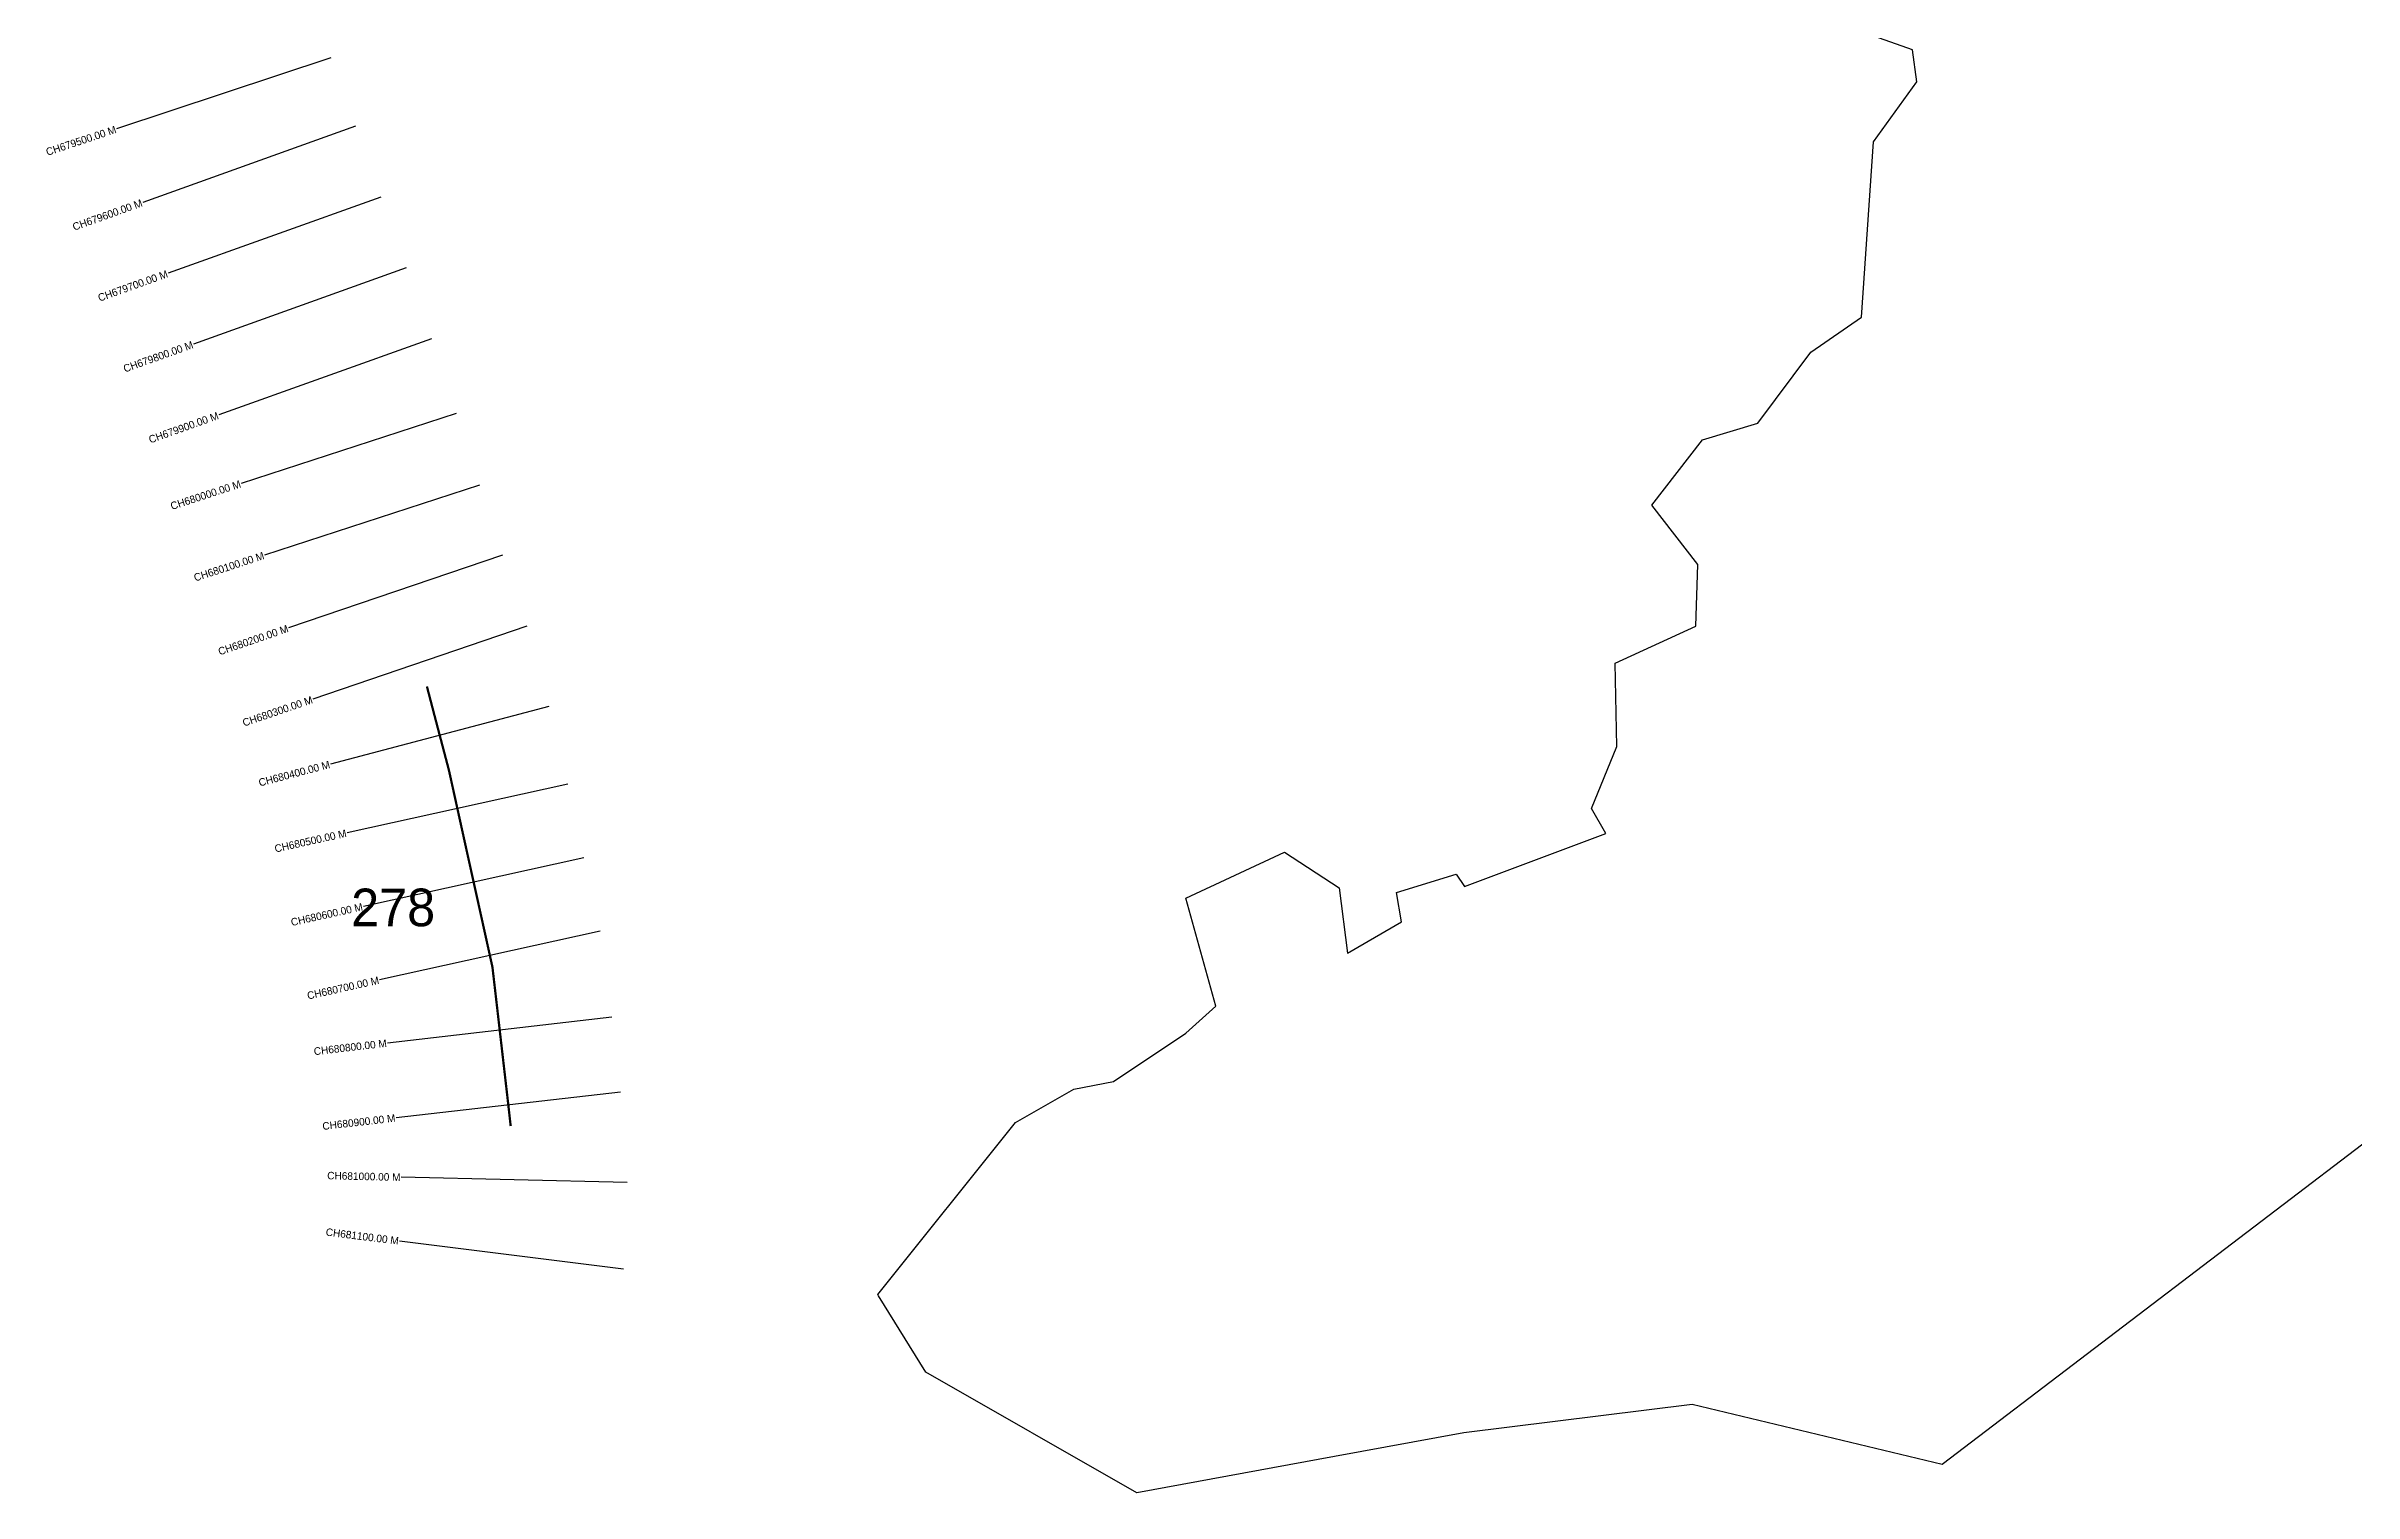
# Model space of a CAD drawing. Header units: metres. Extents: x 337871 to 344397, y 1770226 to 1774449.
# Drawn here: x 337871 to 340935, y 1770226 to 1772148 of the extents above; entities that cross this region are included whole.
import ezdxf
from ezdxf.enums import TextEntityAlignment as Align

# ---------------------------------------------------------------- set-up
doc = ezdxf.new("R2010")
doc.units = ezdxf.units.M
for name, color, linetype in [('ARTIFICIALLY PROTECTED', 4, 'Continuous'), ('CS', 134, 'Continuous'), ('CSMark', 6, 'Continuous'), ('village', 3, 'Continuous')]:
    doc.layers.add(name, color=color, linetype=linetype)

msp = doc.modelspace()

# ---------------------------------------------------------------- linework, layer by layer
at = {"layer": 'ARTIFICIALLY PROTECTED', "const_width": 3, "flags": 128}
msp.add_lwpolyline([(338376.4, 1771297.3), (338388.2, 1771252.2), (338405.6, 1771186.2), (338429.7, 1771076.9), (338448.4, 1770992.5), (338463.4, 1770924.6), (338470.2, 1770865.8), (338483.6, 1770749.2), (338487.5, 1770714.6), (338487.7, 1770713.4)], dxfattribs=at)
at = {"layer": 'CS'}
for p, q in [((338249, 1772132.4), (337964.3, 1772037.9)), ((338281.5, 1772041.5), (337999.1, 1771940.4)), ((338315.2, 1771947.4), (338032.7, 1771846.3)), ((338348.9, 1771853.2), (338066.4, 1771752.1)), ((338382.6, 1771759), (338100.1, 1771658)), ((338415.1, 1771660), (338129.9, 1771567)), ((338446.1, 1771564.9), (338160.9, 1771471.9)), ((338476.8, 1771471.8), (338192.8, 1771375.1)), ((338509.1, 1771377.2), (338225.1, 1771280.4)), ((338538.5, 1771270.5), (338248.3, 1771194.2)), ((338563.3, 1771167.5), (338270.4, 1771102.8)), ((338584.9, 1771069.9), (338292, 1771005.1)), ((338606.5, 1770972.3), (338313.6, 1770907.5)), ((338622, 1770857.9), (338324, 1770823.7)), ((338633.5, 1770758.6), (338335.4, 1770724.3)), ((338642.4, 1770638.3), (338342.4, 1770645.4)), ((338637.6, 1770523.3), (338339.9, 1770560.6))]:
    msp.add_line(p, q, dxfattribs=at)
at = {"layer": 'village', "color": 6}
msp.add_polyline3d([(341399.6, 1771034.4, 0), (340388.4, 1770264, 0), (340056.5, 1770343.4, 0), (339753.3, 1770305.8, 0), (339581.4, 1770274.3, 0), (339319, 1770226.1, 0), (339039, 1770386.6, 0), (338975.9, 1770488, 0), (338975, 1770489.6, 0), (339158, 1770718, 0), (339235.4, 1770762.4, 0), (339288, 1770772.4, 0), (339384.1, 1770836.7, 0), (339423.9, 1770872.5, 0), (339384.1, 1771015.9, 0), (339515.3, 1771077.3, 0), (339587.8, 1771029.9, 0), (339598.9, 1770943.1, 0), (339670.4, 1770984.5, 0), (339663.6, 1771023.7, 0), (339742.9, 1771048, 0), (339754, 1771031.5, 0), (339941.6, 1771102.1, 0), (339922.7, 1771135.1, 0), (339956.5, 1771217.5, 0), (339954.1, 1771328.1, 0), (340061.1, 1771377.3, 0), (340064, 1771459.3, 0), (340003, 1771538.3, 0), (340070.2, 1771625, 0), (340143.4, 1771647.1, 0), (340214, 1771741.6, 0), (340281.4, 1771788.1, 0), (340297, 1772020.7, 0), (340354.5, 1772100.5, 0), (340348.8, 1772142.9, 0), (340261.5, 1772174, 0)], dxfattribs=at)

# ---------------------------------------------------------------- texts
at = {"insert": (338275.8, 1771028.8), "char_height": 50, "attachment_point": 1}
msp.add_mtext_dynamic_manual_height_columns('278', width=84.374, gutter_width=1, heights=[74.2], dxfattribs=at)
at = {"layer": 'CSMark'}
for s, rotation, p in [('CH679500.00 M', 18.3728, (337963.4, 1772037.6)), ('CH679600.00 M', 19.6881, (337998.1, 1771940.1)), ('CH679700.00 M', 19.6881, (338031.8, 1771845.9)), ('CH679800.00 M', 19.6881, (338065.5, 1771751.8)), ('CH679900.00 M', 19.6881, (338099.2, 1771657.6)), ('CH680000.00 M', 18.0578, (338128.9, 1771566.7)), ('CH680100.00 M', 18.0578, (338159.9, 1771471.6)), ('CH680200.00 M', 18.8231, (338191.9, 1771374.7)), ('CH680300.00 M', 18.8231, (338224.2, 1771280.1)), ('CH680400.00 M', 14.7186, (338247.4, 1771194)), ('CH680500.00 M', 12.4685, (338269.4, 1771102.6)), ('CH680600.00 M', 12.4685, (338291, 1771004.9)), ('CH680700.00 M', 12.4685, (338312.6, 1770907.3)), ('CH680800.00 M', 6.5556, (338323, 1770823.6)), ('CH680900.00 M', 6.5556, (338334.4, 1770724.2)), ('CH681000.00 M', 358.6605, (338341.4, 1770645.4)), ('CH681100.00 M', 352.8501, (338338.9, 1770560.8))]:
    msp.add_text(s, height=10, rotation=rotation, dxfattribs=at).set_placement(p, align=Align.MIDDLE_RIGHT)

doc.saveas('drawing.dxf')
